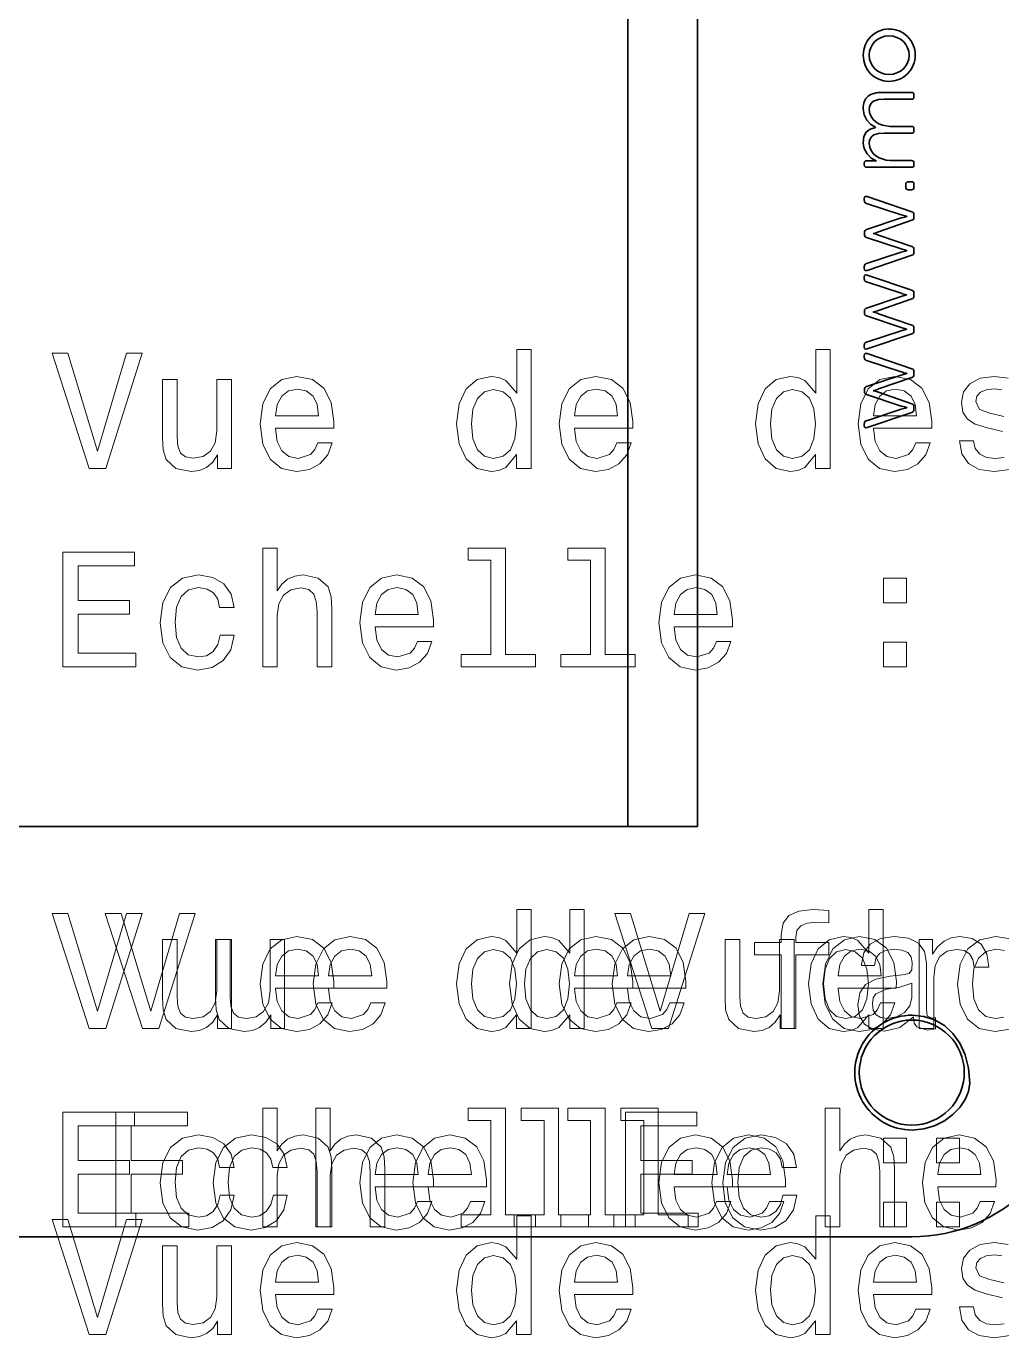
# Model space of a CAD drawing. Extents: x 321 to 837, y 218 to 648.
# Drawn here: x 426.82 to 456.53, y 286 to 325.95 of the extents above; entities that cross this region are included whole.
import ezdxf

# ---------------------------------------------------------------- set-up
doc = ezdxf.new("R2010")
doc.units = 0

msp = doc.modelspace()

# ---------------------------------------------------------------- linework, layer by layer
at = {"color": 7, "lineweight": 35}
for p, q in [((445.142, 352.337), (445.142, 301.579)), ((447.263, 352.337), (447.263, 301.572)), ((447.263, 352.337), (447.263, 301.572)), ((418.045, 301.579), (445.142, 301.579)), ((453.792, 289.081), (397.412, 289.081)), ((453.792, 289.081), (410.455, 289.081))]:
    msp.add_line(p, q, dxfattribs=at)
at = {"color": 7, "lineweight": 35, "ltscale": 0.022169}
msp.add_line((452.896, 323.934), (453.783, 323.934), dxfattribs=at)
at = {"color": 7, "lineweight": 35, "ltscale": 0.020895}
for p, q in [((453.783, 323.73), (452.947, 323.73)), ((453.783, 322.693), (452.947, 322.693))]:
    msp.add_line(p, q, dxfattribs=at)
at = {"color": 7, "lineweight": 35, "ltscale": 0.001352}
for p, q in [((453.858, 323.859), (453.858, 323.805)), ((452.346, 321.728), (452.346, 321.782))]:
    msp.add_line(p, q, dxfattribs=at)
at = {"color": 7, "lineweight": 35, "ltscale": 0.000154877}
for p, q in [((452.689, 322.87), (452.689, 322.876)), ((452.704, 321.842), (452.704, 321.848))]:
    msp.add_line(p, q, dxfattribs=at)
at = {"color": 7, "lineweight": 35, "ltscale": 0.016382}
for p, q in [((453.128, 322.897), (453.783, 322.897)), ((453.128, 321.857), (453.783, 321.857))]:
    msp.add_line(p, q, dxfattribs=at)
at = {"color": 7, "lineweight": 35, "ltscale": 0.001421}
msp.add_line((453.858, 322.825), (453.858, 322.768), dxfattribs=at)
at = {"color": 7, "lineweight": 35, "ltscale": 0.004358}
msp.add_line((452.422, 321.854), (452.596, 321.854), dxfattribs=at)
at = {"color": 7, "lineweight": 35, "ltscale": 0.034038}
msp.add_line((453.783, 321.653), (452.422, 321.653), dxfattribs=at)
at = {"color": 7, "lineweight": 35, "ltscale": 0.00143}
msp.add_line((453.858, 321.785), (453.858, 321.728), dxfattribs=at)
at = {"color": 7, "lineweight": 35, "ltscale": 0.002558}
for p, q in [((453.681, 321.214), (453.783, 321.214)), ((453.783, 320.971), (453.681, 320.971))]:
    msp.add_line(p, q, dxfattribs=at)
at = {"color": 7, "lineweight": 35, "ltscale": 0.00248}
for p, q in [((453.609, 321.043), (453.609, 321.142)), ((453.858, 321.142), (453.858, 321.043))]:
    msp.add_line(p, q, dxfattribs=at)
at = {"color": 7, "lineweight": 35, "ltscale": 0.001576}
for p, q in [((452.346, 320.64), (452.346, 320.703)), ((452.346, 318.575), (452.346, 318.638)), ((452.346, 318.248), (452.346, 318.311)), ((452.346, 316.183), (452.346, 316.246)), ((452.346, 315.855), (452.346, 315.918)), ((452.346, 313.79), (452.346, 313.853))]:
    msp.add_line(p, q, dxfattribs=at)
at = {"color": 7, "lineweight": 35, "ltscale": 0.027964}
for p, q in [((453.473, 320.21), (452.409, 320.556)), ((453.473, 317.818), (452.409, 318.163)), ((453.473, 315.425), (452.409, 315.771))]:
    msp.add_line(p, q, dxfattribs=at)
at = {"color": 7, "lineweight": 35, "ltscale": 0.036022}
for p, q in [((452.43, 320.763), (453.795, 320.3)), ((453.795, 318.975), (452.43, 318.512)), ((452.43, 318.371), (453.795, 317.908)), ((453.795, 316.582), (452.43, 316.12)), ((452.43, 315.978), (453.795, 315.515)), ((453.795, 314.19), (452.43, 313.727))]:
    msp.add_line(p, q, dxfattribs=at)
at = {"color": 7, "lineweight": 35, "ltscale": 0.027938}
for p, q in [((452.413, 319.759), (453.473, 320.111)), ((452.413, 317.367), (453.473, 317.719)), ((452.413, 314.974), (453.473, 315.326))]:
    msp.add_line(p, q, dxfattribs=at)
at = {"color": 7, "lineweight": 35, "ltscale": 0.026805}
for p, q in [((453.795, 320.039), (452.782, 319.687)), ((453.795, 317.647), (452.782, 317.295)), ((453.795, 315.254), (452.782, 314.902))]:
    msp.add_line(p, q, dxfattribs=at)
at = {"color": 7, "lineweight": 35, "ltscale": 0.001468}
for p, q in [((453.473, 320.111), (453.529, 320.129)), ((453.473, 317.719), (453.529, 317.737)), ((453.473, 315.326), (453.529, 315.344))]:
    msp.add_line(p, q, dxfattribs=at)
at = {"color": 7, "lineweight": 35, "ltscale": 0.002765}
for p, q in [((453.529, 320.129), (453.636, 320.159)), ((453.529, 317.737), (453.636, 317.767)), ((453.529, 315.344), (453.636, 315.374))]:
    msp.add_line(p, q, dxfattribs=at)
at = {"color": 7, "lineweight": 35, "ltscale": 0.000145721}
msp.add_line((453.636, 320.159), (453.636, 320.165), dxfattribs=at)
at = {"color": 7, "lineweight": 35, "ltscale": 0.002325}
for p, q in [((453.858, 320.216), (453.858, 320.123)), ((453.858, 317.824), (453.858, 317.731)), ((453.858, 315.431), (453.858, 315.338))]:
    msp.add_line(p, q, dxfattribs=at)
at = {"color": 7, "lineweight": 35, "ltscale": 0.001801}
for p, q in [((452.352, 319.603), (452.352, 319.675)), ((452.352, 317.211), (452.352, 317.283))]:
    msp.add_line(p, q, dxfattribs=at)
at = {"color": 7, "lineweight": 35, "ltscale": 0.000146484}
for p, q in [((452.62, 319.642), (452.62, 319.636)), ((453.636, 319.113), (453.636, 319.119)), ((453.636, 317.767), (453.636, 317.773)), ((452.62, 317.25), (452.62, 317.244)), ((453.636, 316.721), (453.636, 316.727)), ((453.636, 315.374), (453.636, 315.38)), ((452.62, 314.857), (452.62, 314.851)), ((453.636, 314.328), (453.636, 314.334))]:
    msp.add_line(p, q, dxfattribs=at)
at = {"color": 7, "lineweight": 35, "ltscale": 0.026779}
for p, q in [((452.782, 319.588), (453.795, 319.239)), ((452.782, 317.196), (453.795, 316.847)), ((452.782, 314.803), (453.795, 314.454))]:
    msp.add_line(p, q, dxfattribs=at)
at = {"color": 7, "lineweight": 35, "ltscale": 0.027935}
for p, q in [((453.473, 319.167), (452.413, 319.519)), ((453.473, 316.775), (452.413, 317.126))]:
    msp.add_line(p, q, dxfattribs=at)
at = {"color": 7, "lineweight": 35, "ltscale": 0.027966}
for p, q in [((452.409, 318.722), (453.473, 319.068)), ((452.409, 316.33), (453.473, 316.676)), ((452.409, 313.937), (453.473, 314.283))]:
    msp.add_line(p, q, dxfattribs=at)
at = {"color": 7, "lineweight": 35, "ltscale": 0.00147}
for p, q in [((453.529, 319.149), (453.473, 319.167)), ((453.529, 316.757), (453.473, 316.775)), ((453.529, 314.364), (453.473, 314.382))]:
    msp.add_line(p, q, dxfattribs=at)
at = {"color": 7, "lineweight": 35, "ltscale": 0.00421}
for p, q in [((453.473, 319.068), (453.636, 319.113)), ((453.473, 316.676), (453.636, 316.721))]:
    msp.add_line(p, q, dxfattribs=at)
at = {"color": 7, "lineweight": 35, "ltscale": 0.002763}
for p, q in [((453.636, 319.119), (453.529, 319.149)), ((453.636, 316.727), (453.529, 316.757)), ((453.636, 314.334), (453.529, 314.364))]:
    msp.add_line(p, q, dxfattribs=at)
at = {"color": 7, "lineweight": 35, "ltscale": 0.002335}
for p, q in [((453.858, 319.155), (453.858, 319.062)), ((453.858, 316.763), (453.858, 316.67))]:
    msp.add_line(p, q, dxfattribs=at)
at = {"color": 7, "lineweight": 35, "ltscale": 0.0018}
msp.add_line((452.352, 314.818), (452.352, 314.89), dxfattribs=at)
at = {"color": 7, "lineweight": 35, "ltscale": 0.027936}
msp.add_line((453.473, 314.382), (452.413, 314.734), dxfattribs=at)
at = {"color": 7, "lineweight": 35, "ltscale": 0.004211}
msp.add_line((453.473, 314.283), (453.636, 314.328), dxfattribs=at)
at = {"color": 7, "lineweight": 35, "ltscale": 0.002334}
msp.add_line((453.858, 314.37), (453.858, 314.277), dxfattribs=at)
at = {"color": 7, "lineweight": 35, "ltscale": 0.000171661}
msp.add_line((445.142, 301.572), (445.142, 301.579), dxfattribs=at)
at = {"color": 7, "lineweight": 35, "ltscale": 0.053037}
msp.add_line((447.263, 301.572), (445.142, 301.572), dxfattribs=at)
at = {"color": 7, "lineweight": 35}
for points in [[(452.31, 325.067), (452.326, 325.228), (452.37, 325.378), (452.441, 325.514), (452.536, 325.632), (452.651, 325.73), (452.784, 325.803), (452.932, 325.85), (453.095, 325.867)], [(453.095, 325.656), (452.97, 325.644), (452.856, 325.61), (452.753, 325.555), (452.665, 325.483), (452.593, 325.397), (452.539, 325.297), (452.505, 325.187), (452.493, 325.07), (452.505, 324.952), (452.539, 324.84), (452.593, 324.74), (452.665, 324.654), (452.753, 324.582), (452.856, 324.527), (452.97, 324.493), (453.095, 324.481)], [(453.095, 324.481), (453.222, 324.493), (453.34, 324.527), (453.445, 324.582), (453.535, 324.654), (453.609, 324.74), (453.664, 324.84), (453.699, 324.952), (453.711, 325.07), (453.699, 325.187), (453.664, 325.297), (453.609, 325.397), (453.535, 325.483), (453.445, 325.555), (453.34, 325.61), (453.222, 325.644), (453.095, 325.656)], [(453.095, 324.27), (452.933, 324.286), (452.784, 324.334), (452.65, 324.408), (452.536, 324.505), (452.441, 324.623), (452.37, 324.758), (452.326, 324.907), (452.31, 325.067)], [(452.947, 323.73), (452.773, 323.718), (452.63, 323.67), (452.575, 323.627), (452.533, 323.57), (452.506, 323.497), (452.497, 323.405)], [(452.689, 322.876), (452.549, 322.962), (452.427, 323.091), (452.342, 323.25), (452.31, 323.432)], [(452.497, 323.405), (452.51, 323.296), (452.551, 323.198), (452.614, 323.111), (452.695, 323.037), (452.791, 322.977), (452.898, 322.933), (453.128, 322.897)], [(452.31, 322.404), (452.334, 322.59), (452.405, 322.726), (452.523, 322.818), (452.689, 322.87)], [(452.704, 321.848), (452.557, 321.932), (452.43, 322.065), (452.343, 322.227), (452.319, 322.315), (452.31, 322.404)], [(452.947, 322.693), (452.782, 322.684), (452.638, 322.642), (452.58, 322.601), (452.536, 322.545), (452.507, 322.471), (452.496, 322.374)], [(452.496, 322.374), (452.511, 322.265), (452.552, 322.164), (452.616, 322.075), (452.698, 322), (452.794, 321.94), (453.014, 321.867), (453.128, 321.857)], [(452.346, 321.782), (452.355, 321.822), (452.38, 321.846), (452.422, 321.854)], [(452.422, 321.653), (452.38, 321.661), (452.355, 321.686), (452.346, 321.728)], [(452.346, 320.703), (452.356, 320.747), (452.384, 320.767), (452.43, 320.763)], [(452.43, 318.512), (452.384, 318.508), (452.356, 318.529), (452.346, 318.575)], [(452.346, 318.311), (452.356, 318.355), (452.384, 318.375), (452.43, 318.371)], [(452.43, 316.12), (452.384, 316.116), (452.356, 316.137), (452.346, 316.183)], [(452.346, 315.918), (452.356, 315.962), (452.384, 315.982), (452.43, 315.978)], [(452.43, 313.727), (452.384, 313.723), (452.356, 313.744), (452.346, 313.79)], [(455.557, 293.756), (455.521, 294.215), (455.419, 294.624), (455.258, 294.978), (455.044, 295.276), (454.785, 295.513), (454.488, 295.686), (454.16, 295.792), (453.807, 295.828)], [(453.807, 292.329), (454.16, 292.364), (454.488, 292.461), (454.785, 292.611), (455.044, 292.801), (455.258, 293.022), (455.419, 293.262), (455.521, 293.51), (455.557, 293.756)]]:
    msp.add_lwpolyline(points, dxfattribs=at)
at = {"color": 7, "lineweight": 13}
for points in [[(429.868, 315.988), (428.991, 313.008), (428.088, 315.988), (427.609, 315.988), (428.738, 312.483), (429.243, 312.483), (430.347, 315.988)], [(441.755, 312.902), (441.755, 312.483), (442.199, 312.483), (442.199, 316.104), (441.76, 316.104), (441.76, 314.778), (441.422, 315.161), (441.215, 315.252), (440.978, 315.287), (440.55, 315.186), (440.217, 314.904), (440, 314.45), (439.924, 313.84), (440, 313.23), (440.217, 312.771), (440.55, 312.483), (440.978, 312.387), (441.215, 312.423), (441.427, 312.513)], [(450.863, 312.902), (450.863, 312.483), (451.307, 312.483), (451.307, 316.104), (450.868, 316.104), (450.868, 314.778), (450.53, 315.161), (450.323, 315.252), (450.086, 315.287), (449.658, 315.186), (449.325, 314.904), (449.108, 314.45), (449.032, 313.84), (449.108, 313.23), (449.325, 312.771), (449.658, 312.483), (450.086, 312.387), (450.323, 312.423), (450.535, 312.513)], [(433.071, 315.191), (432.627, 315.191), (432.627, 313.628), (432.576, 313.265), (432.43, 313.003), (432.203, 312.841), (431.906, 312.791), (431.669, 312.831), (431.517, 312.952), (431.432, 313.159), (431.411, 313.452), (431.411, 315.191), (430.968, 315.191), (430.968, 313.411), (430.983, 313.053), (431.079, 312.756), (431.371, 312.483), (431.84, 312.387), (432.092, 312.423), (432.309, 312.513), (432.496, 312.67), (432.647, 312.897), (432.647, 312.483), (433.071, 312.483)], [(434.407, 313.709), (436.182, 313.709), (436.187, 313.915), (436.107, 314.495), (435.885, 314.929), (435.532, 315.191), (435.063, 315.287), (434.604, 315.186), (434.251, 314.904), (434.024, 314.445), (433.943, 313.84), (434.019, 313.22), (434.246, 312.766), (434.594, 312.483), (435.048, 312.387), (435.441, 312.453), (435.764, 312.624), (436.001, 312.897), (436.137, 313.26), (435.698, 313.26), (435.607, 313.058), (435.476, 312.907), (435.103, 312.786), (434.816, 312.841), (434.599, 313.018), (434.457, 313.305), (434.407, 313.694)], [(443.515, 313.709), (445.29, 313.709), (445.295, 313.915), (445.215, 314.495), (444.993, 314.929), (444.64, 315.191), (444.171, 315.287), (443.712, 315.186), (443.359, 314.904), (443.132, 314.445), (443.051, 313.84), (443.127, 313.22), (443.354, 312.766), (443.702, 312.483), (444.156, 312.387), (444.549, 312.453), (444.872, 312.624), (445.109, 312.897), (445.245, 313.26), (444.806, 313.26), (444.715, 313.058), (444.584, 312.907), (444.211, 312.786), (443.924, 312.841), (443.707, 313.018), (443.566, 313.305), (443.515, 313.694)], [(452.623, 313.709), (454.398, 313.709), (454.403, 313.915), (454.323, 314.495), (454.101, 314.929), (453.748, 315.191), (453.279, 315.287), (452.82, 315.186), (452.467, 314.904), (452.24, 314.445), (452.159, 313.84), (452.235, 313.22), (452.462, 312.766), (452.81, 312.483), (453.264, 312.387), (453.657, 312.453), (453.98, 312.624), (454.217, 312.897), (454.353, 313.26), (453.914, 313.26), (453.823, 313.058), (453.692, 312.907), (453.319, 312.786), (453.032, 312.841), (452.815, 313.018), (452.674, 313.305), (452.623, 313.694)], [(434.407, 314.082), (434.463, 314.43), (434.599, 314.687), (434.805, 314.843), (435.078, 314.899), (435.345, 314.843), (435.552, 314.687), (435.678, 314.43), (435.723, 314.082)], [(441.054, 314.889), (441.347, 314.818), (441.568, 314.622), (441.7, 314.294), (441.75, 313.84), (441.7, 313.381), (441.568, 313.053), (441.347, 312.851), (441.054, 312.786), (440.777, 312.851), (440.565, 313.053), (440.424, 313.386), (440.378, 313.84), (440.424, 314.289), (440.565, 314.616), (440.777, 314.818)], [(443.515, 314.082), (443.571, 314.43), (443.707, 314.687), (443.914, 314.843), (444.186, 314.899), (444.453, 314.843), (444.66, 314.687), (444.786, 314.43), (444.831, 314.082)], [(450.162, 314.889), (450.455, 314.818), (450.677, 314.622), (450.808, 314.294), (450.858, 313.84), (450.808, 313.381), (450.677, 313.053), (450.455, 312.851), (450.162, 312.786), (449.885, 312.851), (449.673, 313.053), (449.532, 313.386), (449.486, 313.84), (449.532, 314.289), (449.673, 314.616), (449.885, 314.818)], [(452.623, 314.082), (452.679, 314.43), (452.815, 314.687), (453.022, 314.843), (453.294, 314.899), (453.561, 314.843), (453.768, 314.687), (453.894, 314.43), (453.939, 314.082)], [(434.019, 306.436), (434.463, 306.436), (434.463, 308), (434.508, 308.358), (434.654, 308.62), (434.881, 308.781), (435.184, 308.842), (435.426, 308.792), (435.577, 308.655), (435.653, 308.428), (435.678, 308.126), (435.678, 306.436), (436.122, 306.436), (436.122, 308.217), (436.102, 308.575), (436.011, 308.872), (435.713, 309.145), (435.249, 309.24), (434.997, 309.205), (434.78, 309.109), (434.599, 308.958), (434.463, 308.751), (434.463, 310.057), (434.019, 310.057)], [(440.973, 309.684), (440.973, 306.81), (440.061, 306.81), (440.061, 306.436), (442.325, 306.436), (442.325, 306.81), (441.417, 306.81), (441.417, 310.057), (440.277, 310.057), (440.277, 309.684)], [(444.009, 309.684), (444.009, 306.81), (443.097, 306.81), (443.097, 306.436), (445.361, 306.436), (445.361, 306.81), (444.453, 306.81), (444.453, 310.057), (443.313, 310.057), (443.313, 309.684)], [(427.932, 306.436), (430.151, 306.436), (430.151, 306.86), (428.396, 306.86), (428.396, 308.045), (429.959, 308.045), (429.959, 308.464), (428.396, 308.464), (428.396, 309.513), (430.11, 309.513), (430.11, 309.936), (427.932, 309.936)], [(432.707, 308.247), (433.146, 308.247), (433.055, 308.65), (432.839, 308.968), (432.501, 309.165), (432.062, 309.24), (431.578, 309.14), (431.21, 308.857), (430.978, 308.398), (430.897, 307.783), (430.973, 307.173), (431.2, 306.719), (431.558, 306.436), (432.047, 306.341), (432.481, 306.416), (432.818, 306.628), (433.05, 306.961), (433.151, 307.405), (432.728, 307.405), (432.652, 307.122), (432.511, 306.91), (432.309, 306.779), (432.062, 306.739), (431.754, 306.805), (431.532, 307.006), (431.396, 307.334), (431.351, 307.798), (431.396, 308.252), (431.537, 308.58), (431.764, 308.781), (432.062, 308.852), (432.324, 308.807), (432.521, 308.691), (432.652, 308.499)], [(437.443, 307.662), (439.218, 307.662), (439.223, 307.869), (439.143, 308.449), (438.921, 308.882), (438.568, 309.145), (438.099, 309.24), (437.64, 309.14), (437.287, 308.857), (437.06, 308.398), (436.979, 307.793), (437.055, 307.173), (437.282, 306.719), (437.63, 306.436), (438.084, 306.341), (438.477, 306.406), (438.8, 306.578), (439.037, 306.85), (439.173, 307.213), (438.734, 307.213), (438.643, 307.011), (438.512, 306.86), (438.139, 306.739), (437.852, 306.794), (437.635, 306.971), (437.494, 307.258), (437.443, 307.647)], [(446.551, 307.662), (448.326, 307.662), (448.331, 307.869), (448.251, 308.449), (448.029, 308.882), (447.676, 309.145), (447.207, 309.24), (446.748, 309.14), (446.395, 308.857), (446.168, 308.398), (446.087, 307.793), (446.163, 307.173), (446.39, 306.719), (446.738, 306.436), (447.192, 306.341), (447.585, 306.406), (447.908, 306.578), (448.145, 306.85), (448.281, 307.213), (447.842, 307.213), (447.751, 307.011), (447.62, 306.86), (447.247, 306.739), (446.96, 306.794), (446.743, 306.971), (446.602, 307.258), (446.551, 307.647)], [(437.443, 308.035), (437.499, 308.383), (437.635, 308.64), (437.841, 308.797), (438.114, 308.852), (438.381, 308.797), (438.588, 308.64), (438.714, 308.383), (438.759, 308.035)], [(446.551, 308.035), (446.607, 308.383), (446.743, 308.64), (446.95, 308.797), (447.222, 308.852), (447.489, 308.797), (447.696, 308.64), (447.822, 308.383), (447.867, 308.035)], [(452.931, 308.393), (453.627, 308.393), (453.627, 309.145), (452.931, 309.145)], [(452.931, 306.436), (453.627, 306.436), (453.627, 307.188), (452.931, 307.188)], [(429.868, 298.93), (428.991, 295.95), (428.088, 298.93), (427.609, 298.93), (428.738, 295.425), (429.243, 295.425), (430.347, 298.93)], [(431.485, 298.93), (430.607, 295.95), (429.705, 298.93), (429.226, 298.93), (430.355, 295.425), (430.86, 295.425), (431.964, 298.93)], [(441.755, 295.844), (441.755, 295.425), (442.199, 295.425), (442.199, 299.046), (441.76, 299.046), (441.76, 297.72), (441.422, 298.103), (441.215, 298.194), (440.978, 298.229), (440.55, 298.128), (440.217, 297.846), (440, 297.392), (439.924, 296.782), (440, 296.171), (440.217, 295.713), (440.55, 295.425), (440.978, 295.329), (441.215, 295.365), (441.427, 295.455)], [(443.372, 295.844), (443.372, 295.425), (443.816, 295.425), (443.816, 299.046), (443.377, 299.046), (443.377, 297.72), (443.039, 298.103), (442.832, 298.194), (442.595, 298.229), (442.166, 298.128), (441.834, 297.846), (441.617, 297.392), (441.541, 296.782), (441.617, 296.171), (441.834, 295.713), (442.166, 295.425), (442.595, 295.329), (442.832, 295.365), (443.044, 295.455)], [(447.006, 298.93), (446.129, 295.95), (445.226, 298.93), (444.747, 298.93), (445.877, 295.425), (446.381, 295.425), (447.485, 298.93)], [(449.814, 297.664), (449.814, 295.425), (450.258, 295.425), (450.258, 297.664), (451.267, 297.664), (451.267, 298.043), (450.258, 298.043), (450.258, 298.209), (450.293, 298.411), (450.409, 298.547), (450.606, 298.628), (450.888, 298.658), (451.267, 298.638), (451.267, 299.021), (450.787, 299.046), (450.354, 299.001), (450.051, 298.865), (449.87, 298.628), (449.814, 298.29), (449.814, 298.043), (449.002, 298.043), (449.002, 297.664)], [(452.48, 295.844), (452.48, 295.425), (452.924, 295.425), (452.924, 299.046), (452.485, 299.046), (452.485, 297.72), (452.147, 298.103), (451.94, 298.194), (451.703, 298.229), (451.275, 298.128), (450.942, 297.846), (450.725, 297.392), (450.649, 296.782), (450.725, 296.171), (450.942, 295.713), (451.275, 295.425), (451.703, 295.329), (451.94, 295.365), (452.152, 295.455)], [(433.071, 298.133), (432.627, 298.133), (432.627, 296.57), (432.576, 296.207), (432.43, 295.945), (432.203, 295.783), (431.906, 295.733), (431.669, 295.773), (431.517, 295.894), (431.432, 296.101), (431.411, 296.393), (431.411, 298.133), (430.968, 298.133), (430.968, 296.353), (430.983, 295.995), (431.079, 295.697), (431.371, 295.425), (431.84, 295.329), (432.092, 295.365), (432.309, 295.455), (432.496, 295.612), (432.647, 295.839), (432.647, 295.425), (433.071, 295.425)], [(434.687, 298.133), (434.244, 298.133), (434.244, 296.57), (434.193, 296.207), (434.047, 295.945), (433.82, 295.783), (433.522, 295.733), (433.285, 295.773), (433.134, 295.894), (433.048, 296.101), (433.028, 296.393), (433.028, 298.133), (432.584, 298.133), (432.584, 296.353), (432.599, 295.995), (432.695, 295.697), (432.988, 295.425), (433.457, 295.329), (433.709, 295.365), (433.926, 295.455), (434.112, 295.612), (434.264, 295.839), (434.264, 295.425), (434.687, 295.425)], [(434.407, 296.651), (436.182, 296.651), (436.187, 296.857), (436.107, 297.437), (435.885, 297.871), (435.532, 298.133), (435.063, 298.229), (434.604, 298.128), (434.251, 297.846), (434.024, 297.387), (433.943, 296.782), (434.019, 296.161), (434.246, 295.707), (434.594, 295.425), (435.048, 295.329), (435.441, 295.395), (435.764, 295.566), (436.001, 295.839), (436.137, 296.202), (435.698, 296.202), (435.607, 296), (435.476, 295.849), (435.103, 295.728), (434.816, 295.783), (434.599, 295.96), (434.457, 296.247), (434.407, 296.635)], [(436.024, 296.651), (437.799, 296.651), (437.804, 296.857), (437.723, 297.437), (437.501, 297.871), (437.148, 298.133), (436.679, 298.229), (436.221, 298.128), (435.867, 297.846), (435.641, 297.387), (435.56, 296.782), (435.635, 296.161), (435.862, 295.707), (436.21, 295.425), (436.664, 295.329), (437.058, 295.395), (437.38, 295.566), (437.617, 295.839), (437.754, 296.202), (437.315, 296.202), (437.224, 296), (437.093, 295.849), (436.72, 295.728), (436.432, 295.783), (436.215, 295.96), (436.074, 296.247), (436.024, 296.635)], [(443.515, 296.651), (445.29, 296.651), (445.295, 296.857), (445.215, 297.437), (444.993, 297.871), (444.64, 298.133), (444.171, 298.229), (443.712, 298.128), (443.359, 297.846), (443.132, 297.387), (443.051, 296.782), (443.127, 296.161), (443.354, 295.707), (443.702, 295.425), (444.156, 295.329), (444.549, 295.395), (444.872, 295.566), (445.109, 295.839), (445.245, 296.202), (444.806, 296.202), (444.715, 296), (444.584, 295.849), (444.211, 295.728), (443.924, 295.783), (443.707, 295.96), (443.566, 296.247), (443.515, 296.635)], [(445.132, 296.651), (446.907, 296.651), (446.912, 296.857), (446.831, 297.437), (446.61, 297.871), (446.257, 298.133), (445.788, 298.229), (445.329, 298.128), (444.976, 297.846), (444.749, 297.387), (444.668, 296.782), (444.744, 296.161), (444.971, 295.707), (445.318, 295.425), (445.772, 295.329), (446.166, 295.395), (446.489, 295.566), (446.726, 295.839), (446.862, 296.202), (446.423, 296.202), (446.332, 296), (446.201, 295.849), (445.828, 295.728), (445.54, 295.783), (445.324, 295.96), (445.182, 296.247), (445.132, 296.635)], [(450.209, 298.133), (449.765, 298.133), (449.765, 296.57), (449.714, 296.207), (449.568, 295.945), (449.341, 295.783), (449.044, 295.733), (448.807, 295.773), (448.655, 295.894), (448.57, 296.101), (448.549, 296.393), (448.549, 298.133), (448.106, 298.133), (448.106, 296.353), (448.121, 295.995), (448.217, 295.697), (448.509, 295.425), (448.978, 295.329), (449.23, 295.365), (449.447, 295.455), (449.634, 295.612), (449.785, 295.839), (449.785, 295.425), (450.209, 295.425)], [(451.545, 296.651), (453.32, 296.651), (453.325, 296.857), (453.245, 297.437), (453.023, 297.871), (452.67, 298.133), (452.201, 298.229), (451.742, 298.128), (451.389, 297.846), (451.162, 297.387), (451.081, 296.782), (451.157, 296.161), (451.384, 295.707), (451.732, 295.425), (452.186, 295.329), (452.579, 295.395), (452.902, 295.566), (453.139, 295.839), (453.275, 296.202), (452.836, 296.202), (452.745, 296), (452.614, 295.849), (452.241, 295.728), (451.954, 295.783), (451.737, 295.96), (451.596, 296.247), (451.545, 296.635)], [(453.844, 295.778), (453.844, 295.763), (453.869, 295.591), (453.945, 295.47), (454.262, 295.375), (454.509, 295.415), (454.509, 295.758), (454.403, 295.743), (454.262, 295.808), (454.237, 296.01), (454.237, 297.412), (454.177, 297.77), (454, 298.022), (453.692, 298.174), (453.259, 298.229), (452.835, 298.169), (452.522, 297.997), (452.326, 297.73), (452.26, 297.377), (452.26, 297.347), (452.659, 297.347), (452.694, 297.558), (452.805, 297.71), (452.986, 297.8), (453.244, 297.836), (453.491, 297.811), (453.667, 297.735), (453.773, 297.604), (453.808, 297.422), (453.788, 297.21), (453.707, 297.104), (453.506, 297.054), (453.128, 297.014), (452.694, 296.923), (452.386, 296.762), (452.205, 296.509), (452.149, 296.136), (452.2, 295.803), (452.356, 295.556), (452.608, 295.4), (452.956, 295.344), (453.425, 295.45)], [(454.018, 295.425), (454.462, 295.425), (454.462, 296.973), (454.507, 297.347), (454.643, 297.614), (454.865, 297.775), (455.163, 297.831), (455.385, 297.795), (455.551, 297.695), (455.652, 297.523), (455.687, 297.291), (456.136, 297.291), (456.076, 297.7), (455.909, 297.992), (455.632, 298.169), (455.254, 298.229), (454.996, 298.189), (454.775, 298.088), (454.578, 297.916), (454.422, 297.684), (454.422, 298.133), (454.018, 298.133)], [(434.407, 297.024), (434.463, 297.372), (434.599, 297.629), (434.805, 297.785), (435.078, 297.841), (435.345, 297.785), (435.552, 297.629), (435.678, 297.372), (435.723, 297.024)], [(436.024, 297.024), (436.079, 297.372), (436.215, 297.629), (436.422, 297.785), (436.695, 297.841), (436.962, 297.785), (437.169, 297.629), (437.295, 297.372), (437.34, 297.024)], [(441.054, 297.831), (441.347, 297.76), (441.568, 297.563), (441.7, 297.236), (441.75, 296.782), (441.7, 296.323), (441.568, 295.995), (441.347, 295.793), (441.054, 295.728), (440.777, 295.793), (440.565, 295.995), (440.424, 296.328), (440.378, 296.782), (440.424, 297.231), (440.565, 297.558), (440.777, 297.76)], [(442.671, 297.831), (442.963, 297.76), (443.185, 297.563), (443.316, 297.236), (443.367, 296.782), (443.316, 296.323), (443.185, 295.995), (442.963, 295.793), (442.671, 295.728), (442.393, 295.793), (442.182, 295.995), (442.04, 296.328), (441.995, 296.782), (442.04, 297.231), (442.182, 297.558), (442.393, 297.76)], [(443.515, 297.024), (443.571, 297.372), (443.707, 297.629), (443.914, 297.785), (444.186, 297.841), (444.453, 297.785), (444.66, 297.629), (444.786, 297.372), (444.831, 297.024)], [(445.132, 297.024), (445.187, 297.372), (445.324, 297.629), (445.53, 297.785), (445.803, 297.841), (446.07, 297.785), (446.277, 297.629), (446.403, 297.372), (446.448, 297.024)], [(451.779, 297.831), (452.071, 297.76), (452.293, 297.563), (452.424, 297.236), (452.475, 296.782), (452.424, 296.323), (452.293, 295.995), (452.071, 295.793), (451.779, 295.728), (451.501, 295.793), (451.29, 295.995), (451.148, 296.328), (451.103, 296.782), (451.148, 297.231), (451.29, 297.558), (451.501, 297.76)], [(451.545, 297.024), (451.601, 297.372), (451.737, 297.629), (451.944, 297.785), (452.216, 297.841), (452.483, 297.785), (452.69, 297.629), (452.816, 297.372), (452.861, 297.024)], [(453.793, 296.373), (453.733, 296.111), (453.571, 295.909), (453.329, 295.778), (453.032, 295.733), (452.84, 295.758), (452.704, 295.839), (452.618, 295.98), (452.593, 296.177), (452.613, 296.353), (452.694, 296.479), (453.017, 296.62), (453.425, 296.681), (453.793, 296.802)], [(427.932, 289.378), (430.151, 289.378), (430.151, 289.802), (428.396, 289.802), (428.396, 290.987), (429.959, 290.987), (429.959, 291.406), (428.396, 291.406), (428.396, 292.455), (430.11, 292.455), (430.11, 292.878), (427.932, 292.878)], [(429.548, 289.378), (431.767, 289.378), (431.767, 289.802), (430.012, 289.802), (430.012, 290.987), (431.576, 290.987), (431.576, 291.406), (430.012, 291.406), (430.012, 292.455), (431.727, 292.455), (431.727, 292.878), (429.548, 292.878)], [(434.019, 289.378), (434.463, 289.378), (434.463, 290.942), (434.508, 291.3), (434.654, 291.562), (434.881, 291.723), (435.184, 291.784), (435.426, 291.733), (435.577, 291.597), (435.653, 291.37), (435.678, 291.068), (435.678, 289.378), (436.122, 289.378), (436.122, 291.159), (436.102, 291.517), (436.011, 291.814), (435.713, 292.086), (435.249, 292.182), (434.997, 292.147), (434.78, 292.051), (434.599, 291.9), (434.463, 291.693), (434.463, 292.999), (434.019, 292.999)], [(435.635, 289.378), (436.079, 289.378), (436.079, 290.942), (436.125, 291.3), (436.271, 291.562), (436.498, 291.723), (436.8, 291.784), (437.043, 291.733), (437.194, 291.597), (437.27, 291.37), (437.295, 291.068), (437.295, 289.378), (437.739, 289.378), (437.739, 291.159), (437.718, 291.517), (437.628, 291.814), (437.33, 292.086), (436.866, 292.182), (436.614, 292.147), (436.397, 292.051), (436.215, 291.9), (436.079, 291.693), (436.079, 292.999), (435.635, 292.999)], [(440.973, 292.626), (440.973, 289.751), (440.061, 289.751), (440.061, 289.378), (442.325, 289.378), (442.325, 289.751), (441.417, 289.751), (441.417, 292.999), (440.277, 292.999), (440.277, 292.626)], [(442.59, 292.626), (442.59, 289.751), (441.677, 289.751), (441.677, 289.378), (443.942, 289.378), (443.942, 289.751), (443.034, 289.751), (443.034, 292.999), (441.894, 292.999), (441.894, 292.626)], [(444.009, 292.626), (444.009, 289.751), (443.097, 289.751), (443.097, 289.378), (445.361, 289.378), (445.361, 289.751), (444.453, 289.751), (444.453, 292.999), (443.313, 292.999), (443.313, 292.626)], [(445.626, 292.626), (445.626, 289.751), (444.713, 289.751), (444.713, 289.378), (446.978, 289.378), (446.978, 289.751), (446.07, 289.751), (446.07, 292.999), (444.93, 292.999), (444.93, 292.626)], [(445.07, 289.378), (447.289, 289.378), (447.289, 289.802), (445.534, 289.802), (445.534, 290.987), (447.097, 290.987), (447.097, 291.406), (445.534, 291.406), (445.534, 292.455), (447.248, 292.455), (447.248, 292.878), (445.07, 292.878)], [(451.157, 289.378), (451.601, 289.378), (451.601, 290.942), (451.646, 291.3), (451.792, 291.562), (452.019, 291.723), (452.322, 291.784), (452.564, 291.733), (452.715, 291.597), (452.791, 291.37), (452.816, 291.068), (452.816, 289.378), (453.26, 289.378), (453.26, 291.159), (453.24, 291.517), (453.149, 291.814), (452.851, 292.086), (452.387, 292.182), (452.135, 292.147), (451.918, 292.051), (451.737, 291.9), (451.601, 291.693), (451.601, 292.999), (451.157, 292.999)], [(432.707, 291.189), (433.146, 291.189), (433.055, 291.592), (432.839, 291.91), (432.501, 292.107), (432.062, 292.182), (431.578, 292.081), (431.21, 291.799), (430.978, 291.34), (430.897, 290.725), (430.973, 290.115), (431.2, 289.661), (431.558, 289.378), (432.047, 289.282), (432.481, 289.358), (432.818, 289.57), (433.05, 289.903), (433.151, 290.347), (432.728, 290.347), (432.652, 290.064), (432.511, 289.852), (432.309, 289.721), (432.062, 289.681), (431.754, 289.746), (431.532, 289.948), (431.396, 290.276), (431.351, 290.74), (431.396, 291.194), (431.537, 291.522), (431.764, 291.723), (432.062, 291.794), (432.324, 291.749), (432.521, 291.633), (432.652, 291.441)], [(434.324, 291.189), (434.763, 291.189), (434.672, 291.592), (434.455, 291.91), (434.117, 292.107), (433.679, 292.182), (433.195, 292.081), (432.826, 291.799), (432.594, 291.34), (432.514, 290.725), (432.589, 290.115), (432.816, 289.661), (433.174, 289.378), (433.664, 289.282), (434.097, 289.358), (434.435, 289.57), (434.667, 289.903), (434.768, 290.347), (434.344, 290.347), (434.269, 290.064), (434.128, 289.852), (433.926, 289.721), (433.679, 289.681), (433.371, 289.746), (433.149, 289.948), (433.013, 290.276), (432.968, 290.74), (433.013, 291.194), (433.154, 291.522), (433.381, 291.723), (433.679, 291.794), (433.941, 291.749), (434.138, 291.633), (434.269, 291.441)], [(437.443, 290.604), (439.218, 290.604), (439.223, 290.811), (439.143, 291.39), (438.921, 291.824), (438.568, 292.086), (438.099, 292.182), (437.64, 292.081), (437.287, 291.799), (437.06, 291.34), (436.979, 290.735), (437.055, 290.115), (437.282, 289.661), (437.63, 289.378), (438.084, 289.282), (438.477, 289.348), (438.8, 289.519), (439.037, 289.792), (439.173, 290.155), (438.734, 290.155), (438.643, 289.953), (438.512, 289.802), (438.139, 289.681), (437.852, 289.736), (437.635, 289.913), (437.494, 290.2), (437.443, 290.589)], [(439.06, 290.604), (440.835, 290.604), (440.84, 290.811), (440.759, 291.39), (440.538, 291.824), (440.184, 292.086), (439.715, 292.182), (439.257, 292.081), (438.904, 291.799), (438.677, 291.34), (438.596, 290.735), (438.672, 290.115), (438.898, 289.661), (439.246, 289.378), (439.7, 289.282), (440.094, 289.348), (440.416, 289.519), (440.654, 289.792), (440.79, 290.155), (440.351, 290.155), (440.26, 289.953), (440.129, 289.802), (439.756, 289.681), (439.468, 289.736), (439.251, 289.913), (439.11, 290.2), (439.06, 290.589)], [(446.551, 290.604), (448.326, 290.604), (448.331, 290.811), (448.251, 291.39), (448.029, 291.824), (447.676, 292.086), (447.207, 292.182), (446.748, 292.081), (446.395, 291.799), (446.168, 291.34), (446.087, 290.735), (446.163, 290.115), (446.39, 289.661), (446.738, 289.378), (447.192, 289.282), (447.585, 289.348), (447.908, 289.519), (448.145, 289.792), (448.281, 290.155), (447.842, 290.155), (447.751, 289.953), (447.62, 289.802), (447.247, 289.681), (446.96, 289.736), (446.743, 289.913), (446.602, 290.2), (446.551, 290.589)], [(448.168, 290.604), (449.943, 290.604), (449.948, 290.811), (449.867, 291.39), (449.646, 291.824), (449.293, 292.086), (448.824, 292.182), (448.365, 292.081), (448.012, 291.799), (447.785, 291.34), (447.704, 290.735), (447.78, 290.115), (448.007, 289.661), (448.355, 289.378), (448.808, 289.282), (449.202, 289.348), (449.525, 289.519), (449.762, 289.792), (449.898, 290.155), (449.459, 290.155), (449.368, 289.953), (449.237, 289.802), (448.864, 289.681), (448.576, 289.736), (448.36, 289.913), (448.218, 290.2), (448.168, 290.589)], [(449.846, 291.189), (450.284, 291.189), (450.194, 291.592), (449.977, 291.91), (449.639, 292.107), (449.2, 292.182), (448.716, 292.081), (448.348, 291.799), (448.116, 291.34), (448.035, 290.725), (448.111, 290.115), (448.338, 289.661), (448.696, 289.378), (449.185, 289.282), (449.619, 289.358), (449.957, 289.57), (450.189, 289.903), (450.289, 290.347), (449.866, 290.347), (449.79, 290.064), (449.649, 289.852), (449.447, 289.721), (449.2, 289.681), (448.892, 289.746), (448.67, 289.948), (448.534, 290.276), (448.489, 290.74), (448.534, 291.194), (448.676, 291.522), (448.902, 291.723), (449.2, 291.794), (449.462, 291.749), (449.659, 291.633), (449.79, 291.441)], [(452.931, 291.335), (453.627, 291.335), (453.627, 292.086), (452.931, 292.086)], [(454.581, 290.604), (456.356, 290.604), (456.361, 290.811), (456.281, 291.39), (456.059, 291.824), (455.706, 292.086), (455.237, 292.182), (454.778, 292.081), (454.425, 291.799), (454.198, 291.34), (454.117, 290.735), (454.193, 290.115), (454.42, 289.661), (454.768, 289.378), (455.222, 289.282), (455.615, 289.348), (455.938, 289.519), (456.175, 289.792), (456.311, 290.155), (455.872, 290.155), (455.781, 289.953), (455.65, 289.802), (455.277, 289.681), (454.99, 289.736), (454.773, 289.913), (454.632, 290.2), (454.581, 290.589)], [(454.548, 291.335), (455.244, 291.335), (455.244, 292.086), (454.548, 292.086)], [(437.443, 290.977), (437.499, 291.325), (437.635, 291.582), (437.841, 291.738), (438.114, 291.794), (438.381, 291.738), (438.588, 291.582), (438.714, 291.325), (438.759, 290.977)], [(439.06, 290.977), (439.115, 291.325), (439.251, 291.582), (439.458, 291.738), (439.731, 291.794), (439.998, 291.738), (440.205, 291.582), (440.331, 291.325), (440.376, 290.977)], [(446.551, 290.977), (446.607, 291.325), (446.743, 291.582), (446.95, 291.738), (447.222, 291.794), (447.489, 291.738), (447.696, 291.582), (447.822, 291.325), (447.867, 290.977)], [(448.168, 290.977), (448.223, 291.325), (448.36, 291.582), (448.566, 291.738), (448.839, 291.794), (449.106, 291.738), (449.313, 291.582), (449.439, 291.325), (449.484, 290.977)], [(454.581, 290.977), (454.637, 291.325), (454.773, 291.582), (454.98, 291.738), (455.252, 291.794), (455.519, 291.738), (455.726, 291.582), (455.852, 291.325), (455.897, 290.977)], [(452.931, 289.378), (453.627, 289.378), (453.627, 290.13), (452.931, 290.13)], [(454.548, 289.378), (455.244, 289.378), (455.244, 290.13), (454.548, 290.13)], [(441.755, 286.519), (441.755, 286.1), (442.199, 286.1), (442.199, 289.721), (441.76, 289.721), (441.76, 288.395), (441.422, 288.778), (441.215, 288.869), (440.978, 288.904), (440.55, 288.803), (440.217, 288.521), (440, 288.067), (439.924, 287.457), (440, 286.846), (440.217, 286.387), (440.55, 286.1), (440.978, 286.004), (441.215, 286.039), (441.427, 286.13)], [(450.863, 286.519), (450.863, 286.1), (451.307, 286.1), (451.307, 289.721), (450.868, 289.721), (450.868, 288.395), (450.53, 288.778), (450.323, 288.869), (450.086, 288.904), (449.658, 288.803), (449.325, 288.521), (449.108, 288.067), (449.032, 287.457), (449.108, 286.846), (449.325, 286.387), (449.658, 286.1), (450.086, 286.004), (450.323, 286.039), (450.535, 286.13)], [(429.868, 289.605), (428.991, 286.625), (428.088, 289.605), (427.609, 289.605), (428.738, 286.1), (429.243, 286.1), (430.347, 289.605)], [(434.407, 287.326), (436.182, 287.326), (436.187, 287.532), (436.107, 288.112), (435.885, 288.546), (435.532, 288.808), (435.063, 288.904), (434.604, 288.803), (434.251, 288.521), (434.024, 288.062), (433.943, 287.457), (434.019, 286.836), (434.246, 286.382), (434.594, 286.1), (435.048, 286.004), (435.441, 286.07), (435.764, 286.241), (436.001, 286.514), (436.137, 286.877), (435.698, 286.877), (435.607, 286.675), (435.476, 286.524), (435.103, 286.403), (434.816, 286.458), (434.599, 286.635), (434.457, 286.922), (434.407, 287.31)], [(443.515, 287.326), (445.29, 287.326), (445.295, 287.532), (445.215, 288.112), (444.993, 288.546), (444.64, 288.808), (444.171, 288.904), (443.712, 288.803), (443.359, 288.521), (443.132, 288.062), (443.051, 287.457), (443.127, 286.836), (443.354, 286.382), (443.702, 286.1), (444.156, 286.004), (444.549, 286.07), (444.872, 286.241), (445.109, 286.514), (445.245, 286.877), (444.806, 286.877), (444.715, 286.675), (444.584, 286.524), (444.211, 286.403), (443.924, 286.458), (443.707, 286.635), (443.566, 286.922), (443.515, 287.31)], [(452.623, 287.326), (454.398, 287.326), (454.403, 287.532), (454.323, 288.112), (454.101, 288.546), (453.748, 288.808), (453.279, 288.904), (452.82, 288.803), (452.467, 288.521), (452.24, 288.062), (452.159, 287.457), (452.235, 286.836), (452.462, 286.382), (452.81, 286.1), (453.264, 286.004), (453.657, 286.07), (453.98, 286.241), (454.217, 286.514), (454.353, 286.877), (453.914, 286.877), (453.823, 286.675), (453.692, 286.524), (453.319, 286.403), (453.032, 286.458), (452.815, 286.635), (452.674, 286.922), (452.623, 287.31)], [(433.071, 288.808), (432.627, 288.808), (432.627, 287.245), (432.576, 286.882), (432.43, 286.619), (432.203, 286.458), (431.906, 286.408), (431.669, 286.448), (431.517, 286.569), (431.432, 286.776), (431.411, 287.068), (431.411, 288.808), (430.968, 288.808), (430.968, 287.028), (430.983, 286.67), (431.079, 286.372), (431.371, 286.1), (431.84, 286.004), (432.092, 286.039), (432.309, 286.13), (432.496, 286.287), (432.647, 286.514), (432.647, 286.1), (433.071, 286.1)], [(434.407, 287.699), (434.463, 288.047), (434.599, 288.304), (434.805, 288.46), (435.078, 288.516), (435.345, 288.46), (435.552, 288.304), (435.678, 288.047), (435.723, 287.699)], [(441.054, 288.506), (441.347, 288.435), (441.568, 288.238), (441.7, 287.911), (441.75, 287.457), (441.7, 286.998), (441.568, 286.67), (441.347, 286.468), (441.054, 286.403), (440.777, 286.468), (440.565, 286.67), (440.424, 287.003), (440.378, 287.457), (440.424, 287.905), (440.565, 288.233), (440.777, 288.435)], [(443.515, 287.699), (443.571, 288.047), (443.707, 288.304), (443.914, 288.46), (444.186, 288.516), (444.453, 288.46), (444.66, 288.304), (444.786, 288.047), (444.831, 287.699)], [(450.162, 288.506), (450.455, 288.435), (450.677, 288.238), (450.808, 287.911), (450.858, 287.457), (450.808, 286.998), (450.677, 286.67), (450.455, 286.468), (450.162, 286.403), (449.885, 286.468), (449.673, 286.67), (449.532, 287.003), (449.486, 287.457), (449.532, 287.905), (449.673, 288.233), (449.885, 288.435)], [(452.623, 287.699), (452.679, 288.047), (452.815, 288.304), (453.022, 288.46), (453.294, 288.516), (453.561, 288.46), (453.768, 288.304), (453.894, 288.047), (453.939, 287.699)]]:
    msp.add_lwpolyline(points, close=True, dxfattribs=at)
for points in [[(456.723, 315.227), (456.3, 315.287), (455.871, 315.227), (455.558, 315.06), (455.362, 314.813), (455.301, 314.501), (455.347, 314.198), (455.488, 313.986), (455.72, 313.835), (456.058, 313.729), (456.552, 313.608)], [(456.597, 314.062), (456.169, 314.163), (455.851, 314.279), (455.745, 314.516), (455.775, 314.682), (455.881, 314.803), (456.053, 314.879), (456.3, 314.909), (456.537, 314.879)], [(456.602, 312.811), (456.34, 312.781), (456.063, 312.811), (455.861, 312.917), (455.725, 313.088), (455.669, 313.325), (455.241, 313.325), (455.311, 312.922), (455.518, 312.629), (455.846, 312.453), (456.3, 312.387), (456.774, 312.453)], [(456.789, 298.153), (456.35, 298.229), (455.866, 298.128), (455.498, 297.846), (455.266, 297.387), (455.185, 296.772), (455.261, 296.161), (455.488, 295.707), (455.846, 295.425), (456.335, 295.329), (456.769, 295.405)], [(456.597, 295.768), (456.35, 295.728), (456.043, 295.793), (455.821, 295.995), (455.684, 296.323), (455.639, 296.787), (455.684, 297.241), (455.826, 297.568), (456.053, 297.77), (456.35, 297.841), (456.612, 297.795)], [(456.723, 288.844), (456.3, 288.904), (455.871, 288.844), (455.558, 288.677), (455.362, 288.43), (455.301, 288.117), (455.347, 287.815), (455.488, 287.603), (455.72, 287.452), (456.058, 287.346), (456.552, 287.225)], [(456.597, 287.679), (456.169, 287.779), (455.851, 287.895), (455.745, 288.132), (455.775, 288.299), (455.881, 288.42), (456.053, 288.496), (456.3, 288.526), (456.537, 288.496)], [(456.602, 286.428), (456.34, 286.398), (456.063, 286.428), (455.861, 286.534), (455.725, 286.705), (455.669, 286.942), (455.241, 286.942), (455.311, 286.539), (455.518, 286.246), (455.846, 286.07), (456.3, 286.004), (456.774, 286.07)]]:
    msp.add_lwpolyline(points, dxfattribs=at)
at = {"color": 7, "lineweight": 35}
msp.add_circle((453.792, 294.081), 1.6, dxfattribs=at)
for centre, radius, start, end in [((453.105, 325.076), 0.79, 359.5601, 90.6812), ((453.104, 325.061), 0.79, 269.3315, 0.6523), ((453.793, 323.869), 0.0649, 351.215, 98.785), ((452.605, 321.445), 0.409, 76.0303, 91.327), ((453.793, 321.718), 0.0647, 261.0403, 8.9592), ((453.671, 321.152), 0.0623, 81.3196, 189.0001), ((453.671, 321.033), 0.0622, 171.22, 278.78), ((452.426, 320.633), 0.0791, 175.1984, 258.2328), ((453.814, 321.117), 0.969, 249.4381, 259.4105), ((453.779, 320.223), 0.0791, 355.1984, 78.2328), ((453.779, 320.116), 0.0787, 281.5281, 4.7762), ((452.431, 319.683), 0.0782, 103.3473, 185.7155), ((452.431, 319.595), 0.0786, 174.2662, 256.4109), ((452.408, 320.699), 1.078, 281.3555, 290.3134), ((451.986, 317.209), 2.508, 71.4852, 75.3525), ((453.779, 319.162), 0.0787, 355.2238, 78.4719), ((453.774, 319.056), 0.0836, 284.2457, 3.9375), ((452.425, 318.645), 0.0787, 101.5281, 184.7762), ((452.426, 318.241), 0.0791, 175.1984, 258.2328), ((453.814, 318.725), 0.969, 249.4381, 259.4105), ((453.779, 317.83), 0.0791, 355.1984, 78.2328), ((453.779, 317.724), 0.0787, 281.5281, 4.7762), ((452.431, 317.291), 0.0782, 103.3473, 185.7155), ((452.431, 317.203), 0.0786, 174.2662, 256.4109), ((452.408, 318.307), 1.078, 281.3555, 290.3134), ((451.986, 314.817), 2.508, 71.4852, 75.3525), ((453.779, 316.77), 0.0787, 355.2238, 78.4719), ((453.774, 316.664), 0.0836, 284.2457, 3.9375), ((452.425, 316.252), 0.0787, 101.5281, 184.7762), ((452.426, 315.848), 0.0791, 175.1984, 258.2328), ((453.814, 316.332), 0.969, 249.4381, 259.4105), ((453.779, 315.438), 0.0791, 355.1984, 78.2328), ((453.779, 315.331), 0.0787, 281.5281, 4.7762), ((452.431, 314.898), 0.0782, 103.3473, 185.7155), ((452.431, 314.81), 0.0786, 174.2662, 256.4109), ((452.408, 315.914), 1.078, 281.3555, 290.3134), ((451.986, 312.424), 2.508, 71.4852, 75.3525), ((453.779, 314.377), 0.0787, 355.2238, 78.4719), ((453.774, 314.271), 0.0836, 284.2457, 3.9375), ((452.425, 313.86), 0.0787, 101.5281, 184.7762), ((453.806, 294.079), 1.75, 89.9795, 270.0231), ((453.792, 294.081), 5, 270, 360)]:
    msp.add_arc(centre, radius, start, end, dxfattribs=at)
for centre, major_axis, ratio, start_param, end_param in [((540.424, 232.392), (87.992, -91.401), 0.050662, 3.135182, 3.194202), ((570.697, 216.625), (118.294, -107.14), 0.050956, 3.08539, 3.131565), ((445.652, 331.973), (8.187, -8.225), 0.067801, 6.215799, 6.351195), ((445.652, 314.992), (8.189, 7.885), 0.067754, 6.218033, 6.353429), ((445.652, 330.936), (8.187, -8.225), 0.067801, 6.215799, 6.351195), ((449.834, 317.999), (4.007, 3.839), 0.096964, 6.190565, 6.384062), ((445.652, 313.309), (8.189, 7.885), 0.067754, 6.218033, 6.353429), ((449.834, 324.829), (4.007, -3.839), 0.096964, 6.182309, 6.375806)]:
    msp.add_ellipse(centre, major_axis=major_axis, ratio=ratio, start_param=start_param, end_param=end_param, dxfattribs=at)

doc.saveas('drawing.dxf')
